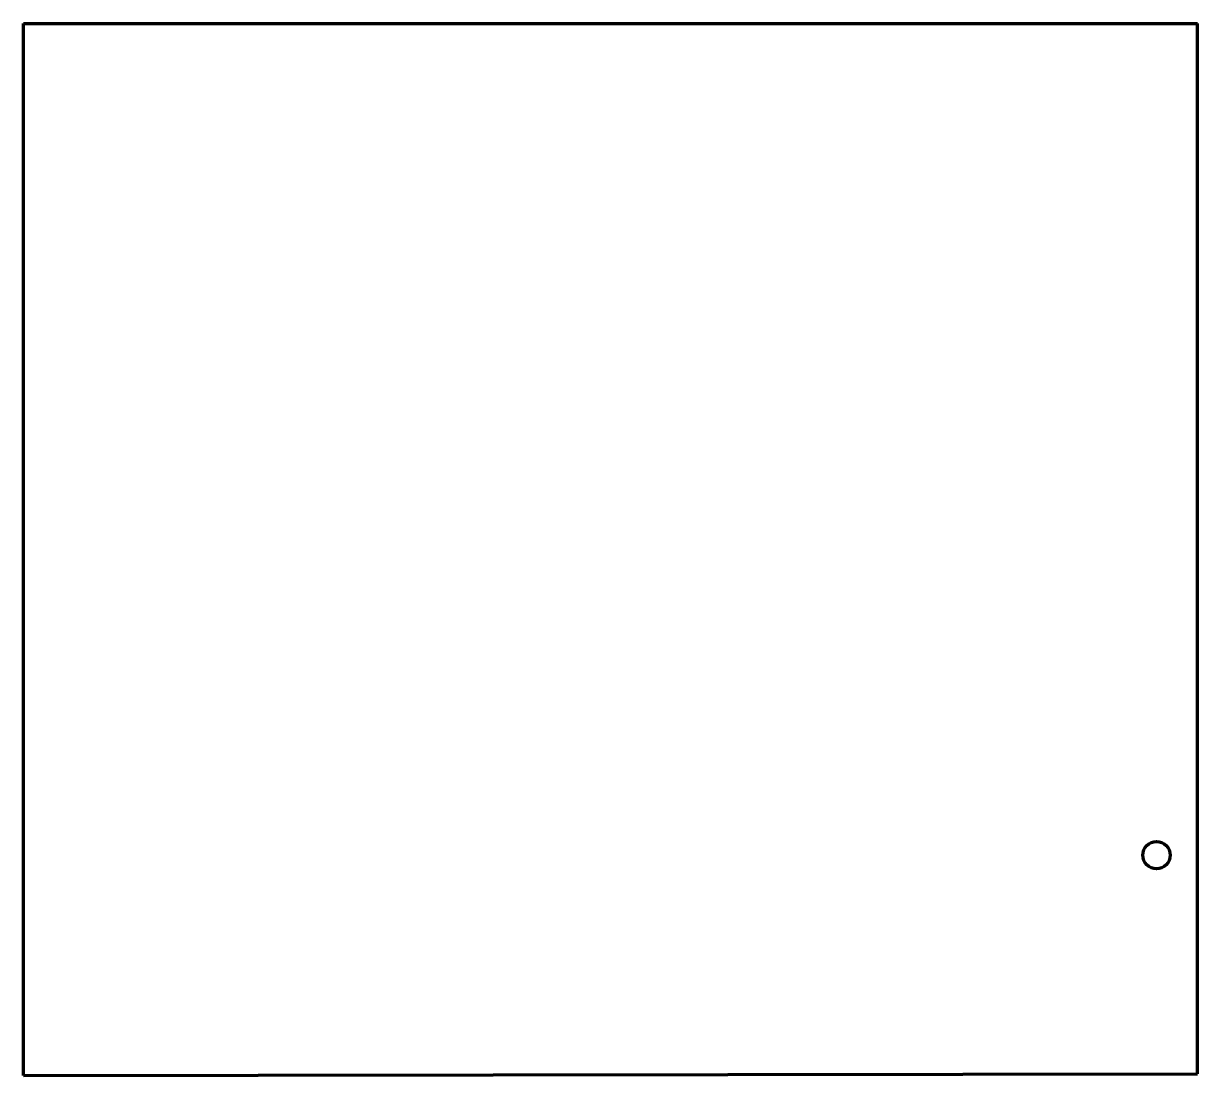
# Model space of a CAD drawing. Header units: inches. Extents: x 0 to 42.9, y 0 to 38.5.
import ezdxf

# ---------------------------------------------------------------- set-up
doc = ezdxf.new("R2010")
doc.units = ezdxf.units.IN
doc.header["$MEASUREMENT"] = 0
doc.layers.get('0').update_dxf_attribs({"linetype": 'CONTINUOUS'})

msp = doc.modelspace()

# ---------------------------------------------------------------- linework, layer by layer
at = {"color": 7, "lineweight": 90}
for p, q in [((0, 0), (0, 38.5)), ((0, 38.5), (42.9375, 38.5)), ((42.9375, 0.0625), (42.9375, 38.5)), ((0, 0), (42.9375, 0.0625))]:
    msp.add_line(p, q, dxfattribs=at)
msp.add_circle((41.4375, 8.0625), 0.5, dxfattribs=at)

doc.saveas('drawing.dxf')
